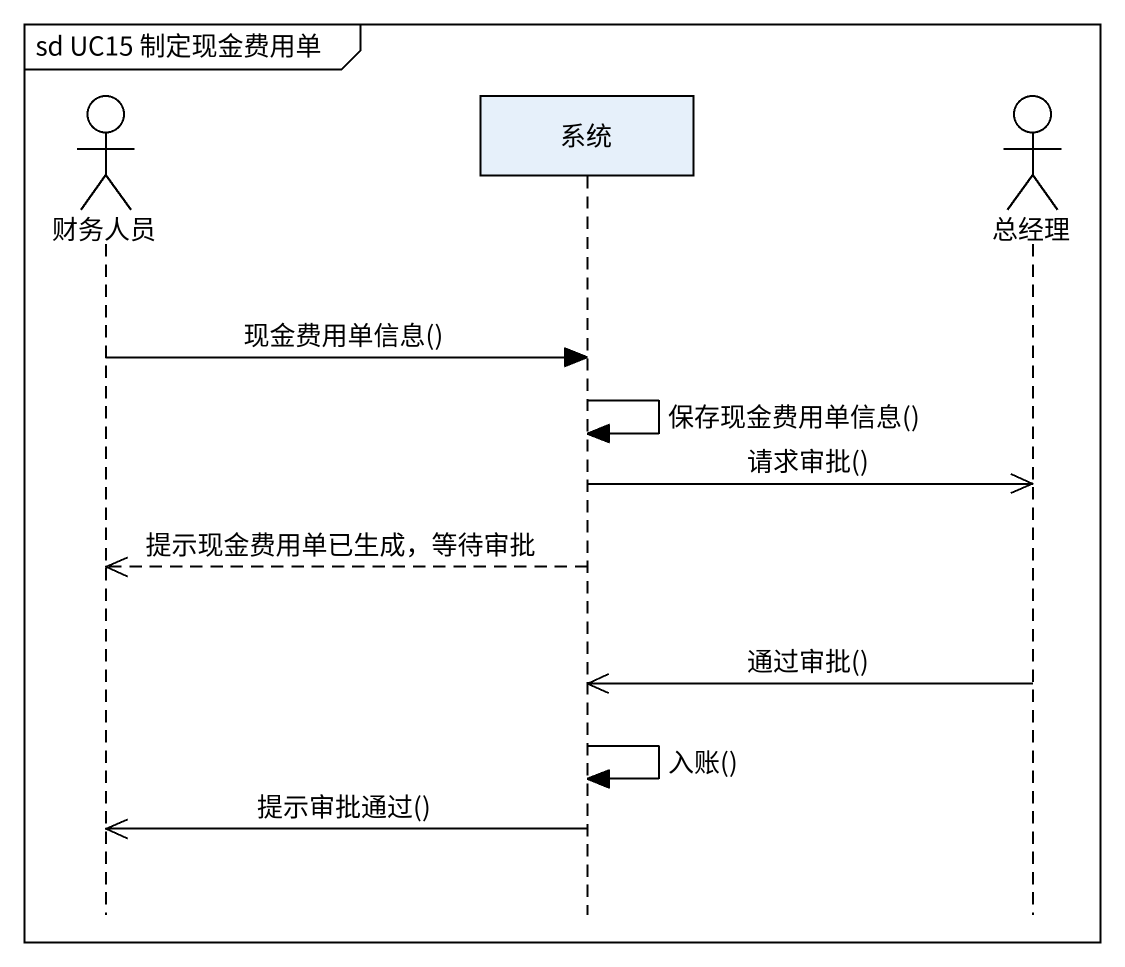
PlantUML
@startuml
mainframe sd UC15 制定现金费用单
hide footbox
actor 财务人员
participant 系统
actor 总经理

财务人员 -> 系统 : 现金费用单信息()
系统 -> 系统 : 保存现金费用单信息()
系统 ->> 总经理 : 请求审批()
系统 -->> 财务人员 : 提示现金费用单已生成，等待审批
总经理 ->> 系统 : 通过审批()
系统 -> 系统 : 入账()
系统 ->> 财务人员 : 提示审批通过()
@enduml
